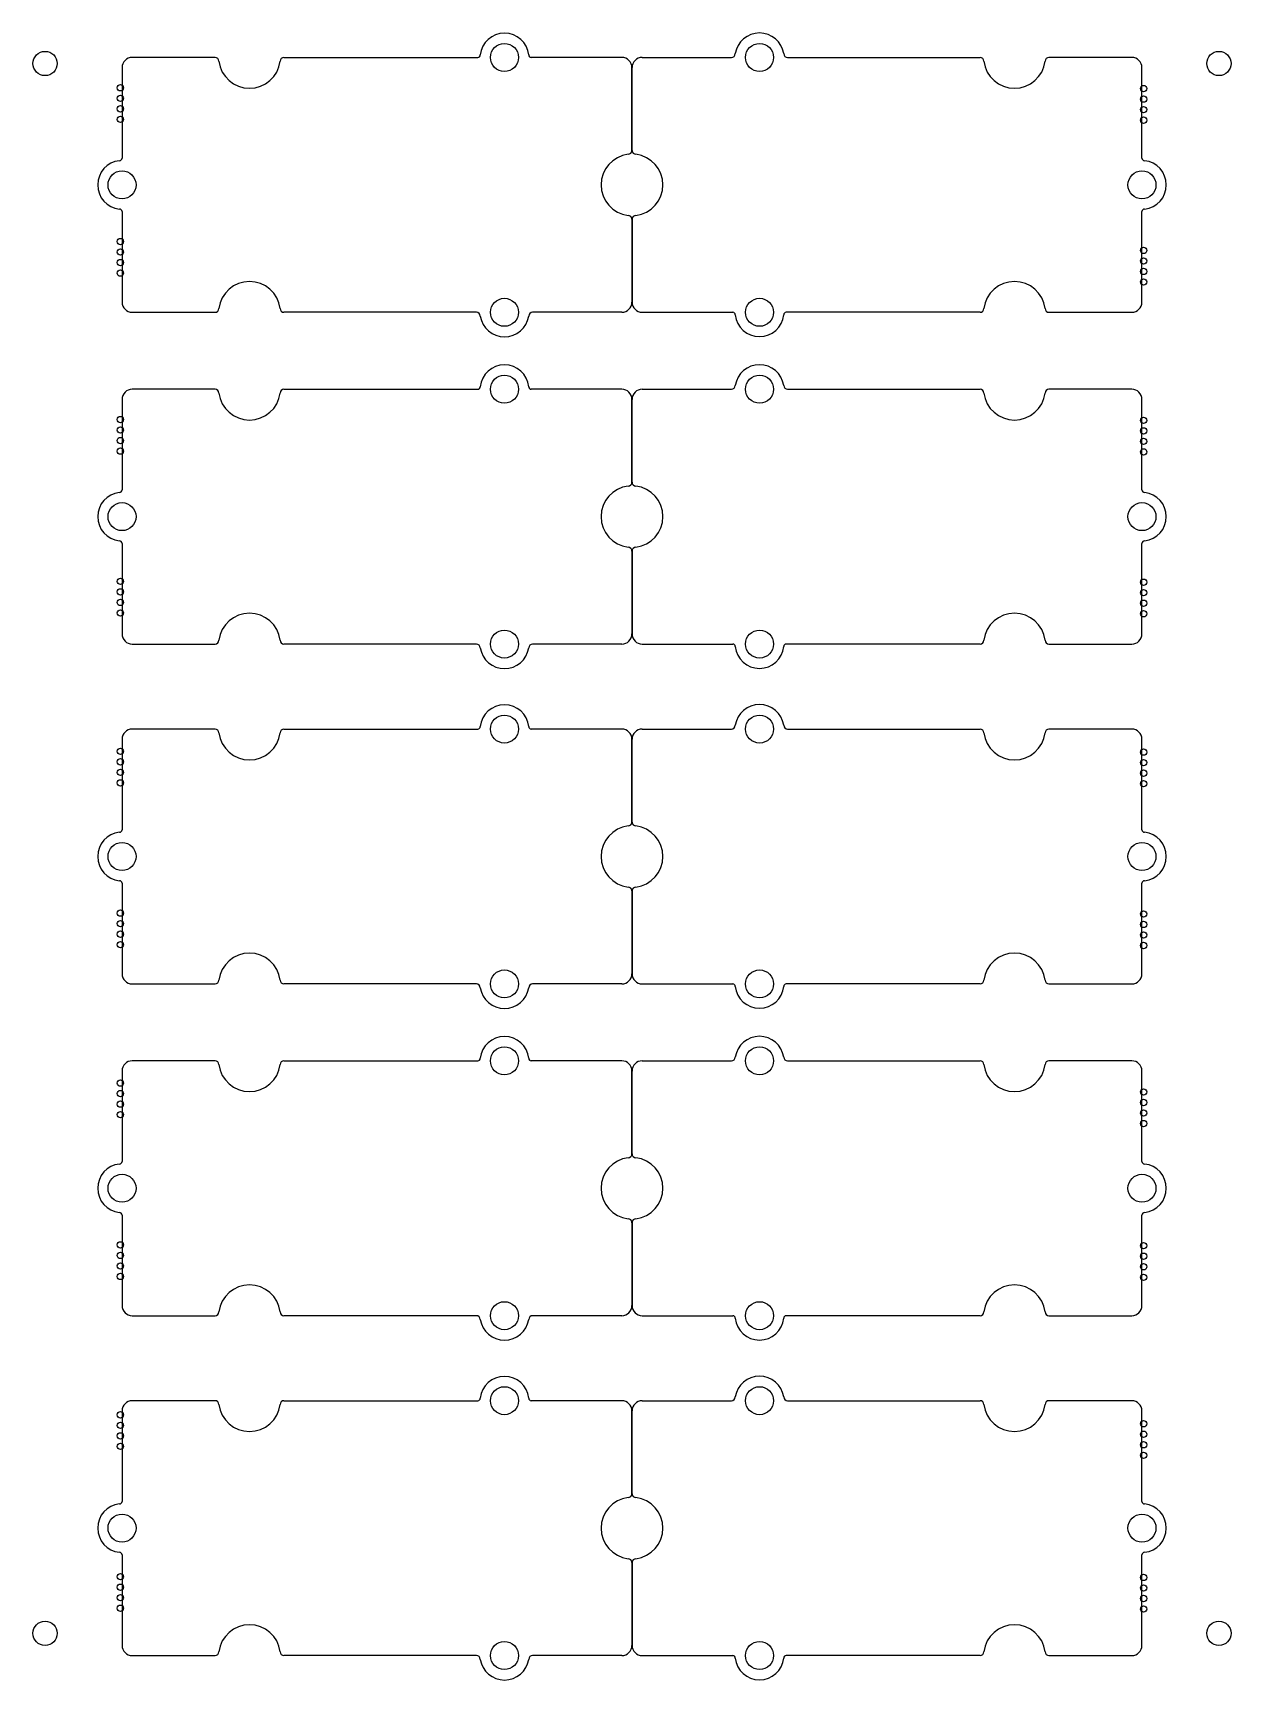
# Model space of a CAD drawing. Extents: x -67 to 27, y -117 to 12.
import ezdxf

# ---------------------------------------------------------------- set-up
doc = ezdxf.new("R2010")
doc.units = 0
doc.layers.add('20', color=214, linetype='CONTINUOUS')

msp = doc.modelspace()

# ---------------------------------------------------------------- linework, layer by layer
at = {"layer": '20'}
for p, q in [((-60.005, 9.2), (-60.005, 2.1)), ((-52.705, 10), (-59.205, 10)), ((-47.305, 10), (-32.105, 10)), ((-20.805, 10), (-27.905, 10)), ((-20.005, 2.7), (-20.005, 9.2)), ((-20, 2.7), (-20, 9.2)), ((-19.2, 10), (-12.2, 10)), ((-7.8, 10), (7.3, 10)), ((19.2, 10), (12.7, 10)), ((20, 2.1), (20, 9.2)), ((-60.005, -2.1), (-60.005, -9.2)), ((20, -9.2), (20, -2.1)), ((-20.005, -2.7), (-20.005, -9.2)), ((-20, -2.7), (-20, -9.2)), ((-59.205, -10), (-52.705, -10)), ((-32.205, -10), (-47.305, -10)), ((-20.805, -10), (-27.805, -10)), ((-19.2, -10), (-12.1, -10)), ((7.3, -10), (-7.9, -10)), ((12.7, -10), (19.2, -10)), ((-52.705, -16.035), (-59.205, -16.035)), ((-47.305, -16.035), (-32.105, -16.035)), ((-20.805, -16.035), (-27.905, -16.035)), ((-19.2, -16.035), (-12.2, -16.035)), ((-7.8, -16.035), (7.3, -16.035)), ((19.2, -16.035), (12.7, -16.035)), ((-60.005, -16.835), (-60.005, -23.935)), ((-20.005, -23.335), (-20.005, -16.835)), ((-20, -23.335), (-20, -16.835)), ((20, -23.935), (20, -16.835)), ((-60.005, -28.135), (-60.005, -35.235)), ((20, -35.235), (20, -28.135)), ((-20.005, -28.735), (-20.005, -35.235)), ((-20, -28.735), (-20, -35.235)), ((-59.205, -36.035), (-52.705, -36.035)), ((-32.205, -36.035), (-47.305, -36.035)), ((-20.805, -36.035), (-27.805, -36.035)), ((-19.2, -36.035), (-12.1, -36.035)), ((7.3, -36.035), (-7.9, -36.035)), ((12.7, -36.035), (19.2, -36.035)), ((-60.005, -43.505), (-60.005, -50.605)), ((-52.705, -42.705), (-59.205, -42.705)), ((-47.305, -42.705), (-32.105, -42.705)), ((-20.805, -42.705), (-27.905, -42.705)), ((-20.005, -50.005), (-20.005, -43.505)), ((-20, -50.005), (-20, -43.505)), ((-19.2, -42.705), (-12.2, -42.705)), ((-7.8, -42.705), (7.3, -42.705)), ((19.2, -42.705), (12.7, -42.705)), ((20, -50.605), (20, -43.505)), ((-60.005, -54.805), (-60.005, -61.905)), ((-20.005, -55.405), (-20.005, -61.905)), ((-20, -55.405), (-20, -61.905)), ((20, -61.905), (20, -54.805)), ((-59.205, -62.705), (-52.705, -62.705)), ((-32.205, -62.705), (-47.305, -62.705)), ((-20.805, -62.705), (-27.805, -62.705)), ((-19.2, -62.705), (-12.1, -62.705)), ((7.3, -62.705), (-7.9, -62.705)), ((12.7, -62.705), (19.2, -62.705)), ((-60.005, -69.54), (-60.005, -76.64)), ((-52.705, -68.74), (-59.205, -68.74)), ((-47.305, -68.74), (-32.105, -68.74)), ((-20.805, -68.74), (-27.905, -68.74)), ((-20.005, -76.04), (-20.005, -69.54)), ((-20, -76.04), (-20, -69.54)), ((-19.2, -68.74), (-12.2, -68.74)), ((-7.8, -68.74), (7.3, -68.74)), ((19.2, -68.74), (12.7, -68.74)), ((20, -76.64), (20, -69.54)), ((-60.005, -80.84), (-60.005, -87.94)), ((20, -87.94), (20, -80.84)), ((-20.005, -81.44), (-20.005, -87.94)), ((-20, -81.44), (-20, -87.94)), ((-59.205, -88.74), (-52.705, -88.74)), ((-32.205, -88.74), (-47.305, -88.74)), ((-20.805, -88.74), (-27.805, -88.74)), ((-19.2, -88.74), (-12.1, -88.74)), ((7.3, -88.74), (-7.9, -88.74)), ((12.7, -88.74), (19.2, -88.74)), ((-52.705, -95.41), (-59.205, -95.41)), ((-47.305, -95.41), (-32.105, -95.41)), ((-20.805, -95.41), (-27.905, -95.41)), ((-19.2, -95.41), (-12.2, -95.41)), ((-7.8, -95.41), (7.3, -95.41)), ((19.2, -95.41), (12.7, -95.41)), ((-60.005, -96.21), (-60.005, -103.31)), ((-20.005, -102.71), (-20.005, -96.21)), ((-20, -102.71), (-20, -96.21)), ((20, -103.31), (20, -96.21)), ((-60.005, -107.51), (-60.005, -114.61)), ((-20.005, -108.11), (-20.005, -114.61)), ((-20, -108.11), (-20, -114.61)), ((20, -114.61), (20, -107.51)), ((-59.205, -115.41), (-52.705, -115.41)), ((-32.205, -115.41), (-47.305, -115.41)), ((-20.805, -115.41), (-27.805, -115.41)), ((-19.2, -115.41), (-12.1, -115.41)), ((7.3, -115.41), (-7.9, -115.41)), ((12.7, -115.41), (19.2, -115.41))]:
    msp.add_line(p, q, dxfattribs=at)
for centre, radius in [((-66.04, 9.525), 0.9525), ((-30.005, 10), 1.1), ((-10, 10), 1.1), ((26.035, 9.525), 0.9525), ((-60.1345, 7.62), 0.25), ((20.1295, 7.5565), 0.25), ((-60.1345, 6.7945), 0.25), ((20.1295, 6.731), 0.25), ((-60.1345, 5.969), 0.25), ((-60.1345, 5.1435), 0.25), ((20.1295, 5.9055), 0.25), ((20.1295, 5.08), 0.25), ((-60.005, 0), 1.1), ((20, 0), 1.1), ((-60.1345, -4.445), 0.25), ((-60.1345, -5.2705), 0.25), ((20.1295, -5.1435), 0.25), ((-60.1345, -6.096), 0.25), ((20.1295, -5.969), 0.25), ((-60.1345, -6.9215), 0.25), ((20.1295, -6.7945), 0.25), ((20.1295, -7.62), 0.25), ((-30.005, -10), 1.1), ((-10, -10), 1.1), ((-30.005, -16.035), 1.1), ((-10, -16.035), 1.1), ((-60.1345, -18.415), 0.25), ((-60.1345, -19.2405), 0.25), ((20.1295, -18.4785), 0.25), ((20.1295, -19.304), 0.25), ((-60.1345, -20.066), 0.25), ((-60.1345, -20.8915), 0.25), ((20.1295, -20.1295), 0.25), ((20.1295, -20.955), 0.25), ((-60.005, -26.035), 1.1), ((20, -26.035), 1.1), ((-60.1345, -31.115), 0.25), ((20.1295, -31.1785), 0.25), ((-60.1345, -31.9405), 0.25), ((20.1295, -32.004), 0.25), ((-60.1345, -32.766), 0.25), ((-60.1345, -33.5915), 0.25), ((20.1295, -32.8295), 0.25), ((20.1295, -33.655), 0.25), ((-30.005, -36.035), 1.1), ((-10, -36.035), 1.1), ((-30.005, -42.705), 1.1), ((-10, -42.705), 1.1), ((-60.1345, -44.45), 0.25), ((-60.1345, -45.2755), 0.25), ((20.1295, -44.5135), 0.25), ((20.1295, -45.339), 0.25), ((-60.1345, -46.101), 0.25), ((20.1295, -46.1645), 0.25), ((-60.1345, -46.9265), 0.25), ((20.1295, -46.99), 0.25), ((-60.005, -52.705), 1.1), ((20, -52.705), 1.1), ((-60.1345, -57.15), 0.25), ((-60.1345, -57.9755), 0.25), ((20.1295, -57.2135), 0.25), ((20.1295, -58.039), 0.25), ((-60.1345, -58.801), 0.25), ((-60.1345, -59.6265), 0.25), ((20.1295, -58.8645), 0.25), ((20.1295, -59.69), 0.25), ((-30.005, -62.705), 1.1), ((-10, -62.705), 1.1), ((-30.005, -68.74), 1.1), ((-10, -68.74), 1.1), ((-60.1345, -70.485), 0.25), ((-60.1345, -71.3105), 0.25), ((20.1295, -71.1835), 0.25), ((-60.1345, -72.136), 0.25), ((20.1295, -72.009), 0.25), ((-60.1345, -72.9615), 0.25), ((20.1295, -72.8345), 0.25), ((20.1295, -73.66), 0.25), ((-60.005, -78.74), 1.1), ((20, -78.74), 1.1), ((-60.1345, -83.185), 0.25), ((-60.1345, -84.0105), 0.25), ((20.1295, -83.2485), 0.25), ((20.1295, -84.074), 0.25), ((-60.1345, -84.836), 0.25), ((20.1295, -84.8995), 0.25), ((-60.1345, -85.6615), 0.25), ((20.1295, -85.725), 0.25), ((-30.005, -88.74), 1.1), ((-10, -88.74), 1.1), ((-30.005, -95.41), 1.1), ((-10, -95.41), 1.1), ((-60.1345, -96.52), 0.25), ((-60.1345, -97.3455), 0.25), ((-60.1345, -98.171), 0.25), ((20.1295, -97.2185), 0.25), ((20.1295, -98.044), 0.25), ((-60.1345, -98.9965), 0.25), ((20.1295, -98.8695), 0.25), ((20.1295, -99.695), 0.25), ((-60.005, -105.41), 1.1), ((20, -105.41), 1.1), ((-60.1345, -109.22), 0.25), ((-60.1345, -110.0455), 0.25), ((20.1295, -109.2835), 0.25), ((20.1295, -110.109), 0.25), ((-60.1345, -110.871), 0.25), ((20.1295, -110.9345), 0.25), ((-60.1345, -111.6965), 0.25), ((20.1295, -111.76), 0.25), ((-66.04, -113.665), 0.9525), ((26.035, -113.665), 0.9525), ((-30.005, -115.41), 1.1), ((-10, -115.41), 1.1)]:
    msp.add_circle(centre, radius, dxfattribs=at)
for centre, radius, start, end in [((-30.005, 10), 1.9105, 6.009, 173.991), ((-10, 10), 1.9235, 8.9726, 171.0274), ((-59.205, 9.2), 0.8, 90, 180), ((-52.705, 9.7), 0.3, 0, 90), ((-50.005, 10), 2.4187, 187.125, 352.875), ((-47.305, 9.7), 0.3, 90, 180), ((-32.105, 10.2), 0.2, 270, 0), ((-27.905, 10.2), 0.2, 180, 270), ((-20.805, 9.2), 0.8, 0, 90), ((-19.2, 9.2), 0.8, 90, 180), ((-12.2, 10.3), 0.3, 270, 0), ((-7.8, 10.3), 0.3, 180, 270), ((7.3, 9.7), 0.3, 0, 90), ((10, 10), 2.4187, 187.125, 352.875), ((12.7, 9.7), 0.3, 90, 180), ((19.2, 9.2), 0.8, 0, 90), ((-20.305, 2.7), 0.3, 270, 0), ((-19.7, 2.7), 0.3, 180, 270), ((-60.005, 0), 1.9105, 96.009, 263.991), ((-60.205, 2.1), 0.2, 270, 0), ((-20.005, 0), 2.4187, 97.125, 262.875), ((-20, 0), 2.4187, 277.125, 82.875), ((20.2, 2.1), 0.2, 180, 270), ((20, 0), 1.9105, 276.009, 83.991), ((-60.205, -2.1), 0.2, 0, 90), ((-20.305, -2.7), 0.3, 0, 90), ((-19.7, -2.7), 0.3, 90, 180), ((20.2, -2.1), 0.2, 90, 180), ((-50.005, -10), 2.4187, 7.125, 172.875), ((10, -10), 2.4187, 7.125, 172.875), ((-59.205, -9.2), 0.8, 180, 270), ((-52.705, -9.7), 0.3, 270, 0), ((-47.305, -9.7), 0.3, 180, 270), ((-32.205, -10.3), 0.3, 0, 90), ((-30.005, -10), 1.9235, 188.9726, 351.0274), ((-27.805, -10.3), 0.3, 90, 180), ((-20.805, -9.2), 0.8, 270, 0), ((-19.2, -9.2), 0.8, 180, 270), ((-12.1, -10.2), 0.2, 0, 90), ((-10, -10), 1.9105, 186.009, 353.991), ((-7.9, -10.2), 0.2, 90, 180), ((7.3, -9.7), 0.3, 270, 0), ((12.7, -9.7), 0.3, 180, 270), ((19.2, -9.2), 0.8, 270, 0), ((-30.005, -16.035), 1.9105, 6.009, 173.991), ((-10, -16.035), 1.9235, 8.9726, 171.0274), ((-59.205, -16.835), 0.8, 90, 180), ((-52.705, -16.335), 0.3, 0, 90), ((-50.005, -16.035), 2.4187, 187.125, 352.875), ((-47.305, -16.335), 0.3, 90, 180), ((-32.105, -15.835), 0.2, 270, 0), ((-27.905, -15.835), 0.2, 180, 270), ((-20.805, -16.835), 0.8, 0, 90), ((-19.2, -16.835), 0.8, 90, 180), ((-12.2, -15.735), 0.3, 270, 0), ((-7.8, -15.735), 0.3, 180, 270), ((7.3, -16.335), 0.3, 0, 90), ((10, -16.035), 2.4187, 187.125, 352.875), ((12.7, -16.335), 0.3, 90, 180), ((19.2, -16.835), 0.8, 0, 90), ((-60.005, -26.035), 1.9105, 96.009, 263.991), ((-60.205, -23.935), 0.2, 270, 0), ((-20.005, -26.035), 2.4187, 97.125, 262.875), ((-20.305, -23.335), 0.3, 270, 0), ((-19.7, -23.335), 0.3, 180, 270), ((-20, -26.035), 2.4187, 277.125, 82.875), ((20.2, -23.935), 0.2, 180, 270), ((20, -26.035), 1.9105, 276.009, 83.991), ((-60.205, -28.135), 0.2, 0, 90), ((-20.305, -28.735), 0.3, 0, 90), ((-19.7, -28.735), 0.3, 90, 180), ((20.2, -28.135), 0.2, 90, 180), ((-50.005, -36.035), 2.4187, 7.125, 172.875), ((10, -36.035), 2.4187, 7.125, 172.875), ((-59.205, -35.235), 0.8, 180, 270), ((-52.705, -35.735), 0.3, 270, 0), ((-47.305, -35.735), 0.3, 180, 270), ((-32.205, -36.335), 0.3, 0, 90), ((-27.805, -36.335), 0.3, 90, 180), ((-20.805, -35.235), 0.8, 270, 0), ((-19.2, -35.235), 0.8, 180, 270), ((-12.1, -36.235), 0.2, 0, 90), ((-7.9, -36.235), 0.2, 90, 180), ((7.3, -35.735), 0.3, 270, 0), ((12.7, -35.735), 0.3, 180, 270), ((19.2, -35.235), 0.8, 270, 0), ((-30.005, -36.035), 1.9235, 188.9726, 351.0274), ((-10, -36.035), 1.9105, 186.009, 353.991), ((-30.005, -42.705), 1.9105, 6.009, 173.991), ((-10, -42.705), 1.9235, 8.9726, 171.0274), ((-32.105, -42.505), 0.2, 270, 0), ((-27.905, -42.505), 0.2, 180, 270), ((-12.2, -42.405), 0.3, 270, 0), ((-7.8, -42.405), 0.3, 180, 270), ((-59.205, -43.505), 0.8, 90, 180), ((-52.705, -43.005), 0.3, 0, 90), ((-50.005, -42.705), 2.4187, 187.125, 352.875), ((-47.305, -43.005), 0.3, 90, 180), ((-20.805, -43.505), 0.8, 0, 90), ((-19.2, -43.505), 0.8, 90, 180), ((7.3, -43.005), 0.3, 0, 90), ((10, -42.705), 2.4187, 187.125, 352.875), ((12.7, -43.005), 0.3, 90, 180), ((19.2, -43.505), 0.8, 0, 90), ((-20.005, -52.705), 2.4187, 97.125, 262.875), ((-20.305, -50.005), 0.3, 270, 0), ((-19.7, -50.005), 0.3, 180, 270), ((-20, -52.705), 2.4187, 277.125, 82.875), ((-60.005, -52.705), 1.9105, 96.009, 263.991), ((-60.205, -50.605), 0.2, 270, 0), ((20.2, -50.605), 0.2, 180, 270), ((20, -52.705), 1.9105, 276.009, 83.991), ((-60.205, -54.805), 0.2, 0, 90), ((-20.305, -55.405), 0.3, 0, 90), ((-19.7, -55.405), 0.3, 90, 180), ((20.2, -54.805), 0.2, 90, 180), ((-50.005, -62.705), 2.4187, 7.125, 172.875), ((10, -62.705), 2.4187, 7.125, 172.875), ((-59.205, -61.905), 0.8, 180, 270), ((-20.805, -61.905), 0.8, 270, 0), ((-19.2, -61.905), 0.8, 180, 270), ((19.2, -61.905), 0.8, 270, 0), ((-52.705, -62.405), 0.3, 270, 0), ((-47.305, -62.405), 0.3, 180, 270), ((-32.205, -63.005), 0.3, 0, 90), ((-30.005, -62.705), 1.9235, 188.9726, 351.0274), ((-27.805, -63.005), 0.3, 90, 180), ((-12.1, -62.905), 0.2, 0, 90), ((-10, -62.705), 1.9105, 186.009, 353.991), ((-7.9, -62.905), 0.2, 90, 180), ((7.3, -62.405), 0.3, 270, 0), ((12.7, -62.405), 0.3, 180, 270), ((-30.005, -68.74), 1.9105, 6.009, 173.991), ((-10, -68.74), 1.9235, 8.9726, 171.0274), ((-12.2, -68.44), 0.3, 270, 0), ((-7.8, -68.44), 0.3, 180, 270), ((-59.205, -69.54), 0.8, 90, 180), ((-52.705, -69.04), 0.3, 0, 90), ((-50.005, -68.74), 2.4187, 187.125, 352.875), ((-47.305, -69.04), 0.3, 90, 180), ((-32.105, -68.54), 0.2, 270, 0), ((-27.905, -68.54), 0.2, 180, 270), ((-20.805, -69.54), 0.8, 0, 90), ((-19.2, -69.54), 0.8, 90, 180), ((7.3, -69.04), 0.3, 0, 90), ((10, -68.74), 2.4187, 187.125, 352.875), ((12.7, -69.04), 0.3, 90, 180), ((19.2, -69.54), 0.8, 0, 90), ((-20.305, -76.04), 0.3, 270, 0), ((-19.7, -76.04), 0.3, 180, 270), ((-60.005, -78.74), 1.9105, 96.009, 263.991), ((-60.205, -76.64), 0.2, 270, 0), ((-20.005, -78.74), 2.4187, 97.125, 262.875), ((-20, -78.74), 2.4187, 277.125, 82.875), ((20.2, -76.64), 0.2, 180, 270), ((20, -78.74), 1.9105, 276.009, 83.991), ((-60.205, -80.84), 0.2, 0, 90), ((-20.305, -81.44), 0.3, 0, 90), ((-19.7, -81.44), 0.3, 90, 180), ((20.2, -80.84), 0.2, 90, 180), ((-50.005, -88.74), 2.4187, 7.125, 172.875), ((10, -88.74), 2.4187, 7.125, 172.875), ((-59.205, -87.94), 0.8, 180, 270), ((-52.705, -88.44), 0.3, 270, 0), ((-47.305, -88.44), 0.3, 180, 270), ((-32.205, -89.04), 0.3, 0, 90), ((-30.005, -88.74), 1.9235, 188.9726, 351.0274), ((-27.805, -89.04), 0.3, 90, 180), ((-20.805, -87.94), 0.8, 270, 0), ((-19.2, -87.94), 0.8, 180, 270), ((-12.1, -88.94), 0.2, 0, 90), ((-10, -88.74), 1.9105, 186.009, 353.991), ((-7.9, -88.94), 0.2, 90, 180), ((7.3, -88.44), 0.3, 270, 0), ((12.7, -88.44), 0.3, 180, 270), ((19.2, -87.94), 0.8, 270, 0), ((-30.005, -95.41), 1.9105, 6.009, 173.991), ((-10, -95.41), 1.9235, 8.9726, 171.0274), ((-59.205, -96.21), 0.8, 90, 180), ((-52.705, -95.71), 0.3, 0, 90), ((-47.305, -95.71), 0.3, 90, 180), ((-32.105, -95.21), 0.2, 270, 0), ((-27.905, -95.21), 0.2, 180, 270), ((-20.805, -96.21), 0.8, 0, 90), ((-19.2, -96.21), 0.8, 90, 180), ((-12.2, -95.11), 0.3, 270, 0), ((-7.8, -95.11), 0.3, 180, 270), ((7.3, -95.71), 0.3, 0, 90), ((12.7, -95.71), 0.3, 90, 180), ((19.2, -96.21), 0.8, 0, 90), ((-50.005, -95.41), 2.4187, 187.125, 352.875), ((10, -95.41), 2.4187, 187.125, 352.875), ((-60.205, -103.31), 0.2, 270, 0), ((-20.005, -105.41), 2.4187, 97.125, 262.875), ((-20.305, -102.71), 0.3, 270, 0), ((-19.7, -102.71), 0.3, 180, 270), ((-20, -105.41), 2.4187, 277.125, 82.875), ((20.2, -103.31), 0.2, 180, 270), ((-60.005, -105.41), 1.9105, 96.009, 263.991), ((20, -105.41), 1.9105, 276.009, 83.991), ((-60.205, -107.51), 0.2, 0, 90), ((-20.305, -108.11), 0.3, 0, 90), ((-19.7, -108.11), 0.3, 90, 180), ((20.2, -107.51), 0.2, 90, 180), ((-50.005, -115.41), 2.4187, 7.125, 172.875), ((10, -115.41), 2.4187, 7.125, 172.875), ((-59.205, -114.61), 0.8, 180, 270), ((-20.805, -114.61), 0.8, 270, 0), ((-19.2, -114.61), 0.8, 180, 270), ((19.2, -114.61), 0.8, 270, 0), ((-52.705, -115.11), 0.3, 270, 0), ((-47.305, -115.11), 0.3, 180, 270), ((-32.205, -115.71), 0.3, 0, 90), ((-30.005, -115.41), 1.9235, 188.9726, 351.0274), ((-27.805, -115.71), 0.3, 90, 180), ((-12.1, -115.61), 0.2, 0, 90), ((-10, -115.41), 1.9105, 186.009, 353.991), ((-7.9, -115.61), 0.2, 90, 180), ((7.3, -115.11), 0.3, 270, 0), ((12.7, -115.11), 0.3, 180, 270)]:
    msp.add_arc(centre, radius, start, end, dxfattribs=at)

doc.saveas('drawing.dxf')
